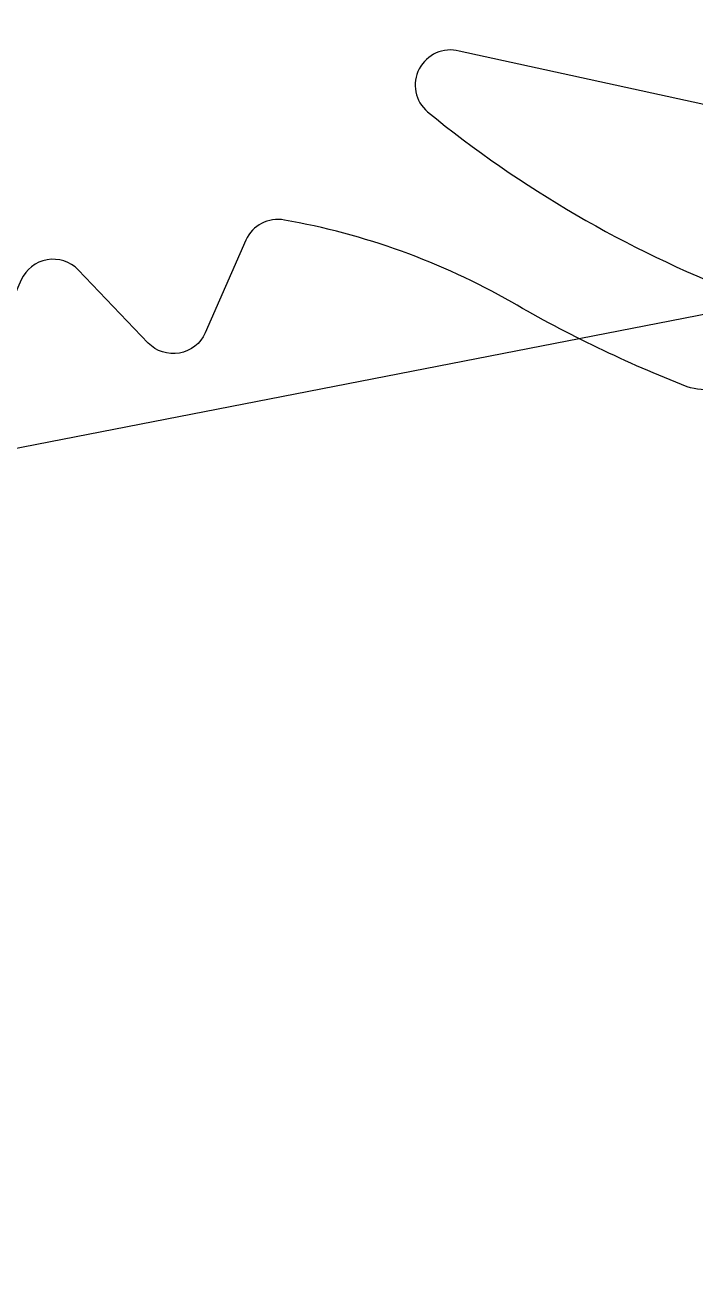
# Model space of a CAD drawing. Header units: millimetres. Extents: x -434100 to 9270898, y 0 to 249028.
# Drawn here: x 73336.77 to 73342.59, y 105957.91 to 105968.78 of the extents above; entities that cross this region are included whole.
import ezdxf
from ezdxf import colors
from ezdxf.entities.mleader import LeaderData, LeaderLine
from ezdxf.math import Vec2, Vec3

# ---------------------------------------------------------------- set-up
doc = ezdxf.new("R2010")
doc.units = ezdxf.units.MM
doc.header["$MEASUREMENT"] = 0
doc.layers.get('0').update_dxf_attribs({"color": 250, "lineweight": 9})
for name, color, linetype, lineweight in [('АР_Отметки', 250, 'Continuous', 15), ('АР_Размеры', 175, 'Continuous', 9), ('АР_Сущ Несущая стена', 216, 'Continuous', 30)]:
    doc.layers.add(name, color=color, linetype=linetype, lineweight=lineweight)
doc.styles.add('ISOCPEUR', font='isocpeur.TTF', dxfattribs={"width": 0.7})

# ---------------------------------------------------------------- blocks, each defined once
blk = doc.blocks.new('_DotSmall')
at = {"color": 0, "linetype": 'ByBlock', "const_width": 0.5}
blk.add_lwpolyline([(-0.0625, 0, 1), (0.0625, 0, 1)], format="xyb", close=True, dxfattribs=at)

msp = doc.modelspace()

# ---------------------------------------------------------------- linework, layer by layer
at = {"layer": 'АР_Размеры', "color": 5, "ltscale": 150}
msp.add_line((75392.319, 106365.962), (73331.122, 105964.013), dxfattribs=at)
msp.add_line((75392.319, 106365.962), (73331.122, 105964.013), dxfattribs=at)
msp.add_line((75392.319, 106365.962), (73331.122, 105964.013), dxfattribs=at)
msp.add_line((75392.319, 106365.962), (73331.122, 105964.013), dxfattribs=at)
msp.add_line((75392.319, 106365.962), (73331.122, 105964.013), dxfattribs=at)
msp.add_line((75392.319, 106365.962), (73331.122, 105964.013), dxfattribs=at)
msp.add_line((75392.319, 106365.962), (73331.122, 105964.013), dxfattribs=at)
msp.add_line((75392.319, 106365.962), (73331.122, 105964.013), dxfattribs=at)
msp.add_line((75392.319, 106365.962), (73331.122, 105964.013), dxfattribs=at)
msp.add_line((75392.319, 106365.962), (73331.122, 105964.013), dxfattribs=at)
msp.add_line((75392.319, 106365.962), (73331.122, 105964.013), dxfattribs=at)
msp.add_line((75392.319, 106365.962), (73331.122, 105964.013), dxfattribs=at)
msp.add_line((75392.319, 106365.962), (73331.122, 105964.013), dxfattribs=at)
msp.add_line((75392.319, 106365.962), (73331.122, 105964.013), dxfattribs=at)
msp.add_line((75392.319, 106365.962), (73331.122, 105964.013), dxfattribs=at)
msp.add_line((75392.319, 106365.962), (73331.122, 105964.013), dxfattribs=at)
msp.add_line((75392.319, 106365.962), (73331.122, 105964.013), dxfattribs=at)
msp.add_line((75392.319, 106365.962), (73331.122, 105964.013), dxfattribs=at)
msp.add_line((75392.319, 106365.962), (73331.122, 105964.013), dxfattribs=at)
msp.add_line((75392.319, 106365.962), (73331.122, 105964.013), dxfattribs=at)
msp.add_line((75392.319, 106365.962), (73331.122, 105964.013), dxfattribs=at)
msp.add_line((75392.319, 106365.962), (73331.122, 105964.013), dxfattribs=at)
msp.add_line((75392.319, 106365.962), (73331.122, 105964.013), dxfattribs=at)
msp.add_line((75392.319, 106365.962), (73331.122, 105964.013), dxfattribs=at)
msp.add_line((75392.319, 106365.962), (73331.122, 105964.013), dxfattribs=at)
msp.add_line((75392.319, 106365.962), (73331.122, 105964.013), dxfattribs=at)
msp.add_line((75392.319, 106365.962), (73331.122, 105964.013), dxfattribs=at)
msp.add_line((75392.319, 106365.962), (73331.122, 105964.013), dxfattribs=at)
msp.add_line((75392.319, 106365.962), (73331.122, 105964.013), dxfattribs=at)
msp.add_line((75392.319, 106365.962), (73331.122, 105964.013), dxfattribs=at)
msp.add_line((75392.319, 106365.962), (73331.122, 105964.013), dxfattribs=at)
msp.add_line((75392.319, 106365.962), (73331.122, 105964.013), dxfattribs=at)
msp.add_line((75392.319, 106365.962), (73331.122, 105964.013), dxfattribs=at)
msp.add_line((75392.319, 106365.962), (73331.122, 105964.013), dxfattribs=at)
msp.add_line((75392.319, 106365.962), (73331.122, 105964.013), dxfattribs=at)
msp.add_line((75392.319, 106365.962), (73331.122, 105964.013), dxfattribs=at)
msp.add_line((75392.319, 106365.962), (73331.122, 105964.013), dxfattribs=at)
msp.add_line((75392.319, 106365.962), (73331.122, 105964.013), dxfattribs=at)
msp.add_line((75392.319, 106365.962), (73331.122, 105964.013), dxfattribs=at)
msp.add_line((75392.319, 106365.962), (73331.122, 105964.013), dxfattribs=at)
msp.add_line((75392.319, 106365.962), (73331.122, 105964.013), dxfattribs=at)
msp.add_line((75392.319, 106365.962), (73331.122, 105964.013), dxfattribs=at)
msp.add_line((75392.319, 106365.962), (73331.122, 105964.013), dxfattribs=at)
msp.add_line((75392.319, 106365.962), (73331.122, 105964.013), dxfattribs=at)
msp.add_line((75392.319, 106365.962), (73331.122, 105964.013), dxfattribs=at)
msp.add_line((75392.319, 106365.962), (73331.122, 105964.013), dxfattribs=at)
msp.add_line((75392.319, 106365.962), (73331.122, 105964.013), dxfattribs=at)
msp.add_line((75392.319, 106365.962), (73331.122, 105964.013), dxfattribs=at)
msp.add_line((75392.319, 106365.962), (73331.122, 105964.013), dxfattribs=at)
msp.add_line((75392.319, 106365.962), (73331.122, 105964.013), dxfattribs=at)
msp.add_line((75392.319, 106365.962), (73331.122, 105964.013), dxfattribs=at)
msp.add_line((75392.319, 106365.962), (73331.122, 105964.013), dxfattribs=at)
msp.add_line((75392.319, 106365.962), (73331.122, 105964.013), dxfattribs=at)
msp.add_line((75392.319, 106365.962), (73331.122, 105964.013), dxfattribs=at)
msp.add_line((75392.319, 106365.962), (73331.122, 105964.013), dxfattribs=at)
msp.add_line((75392.319, 106365.962), (73331.122, 105964.013), dxfattribs=at)
msp.add_line((75392.319, 106365.962), (73331.122, 105964.013), dxfattribs=at)
msp.add_line((75392.319, 106365.962), (73331.122, 105964.013), dxfattribs=at)
msp.add_line((75392.319, 106365.962), (73331.122, 105964.013), dxfattribs=at)
msp.add_line((75392.319, 106365.962), (73331.122, 105964.013), dxfattribs=at)
msp.add_line((75392.319, 106365.962), (73331.122, 105964.013), dxfattribs=at)
msp.add_line((75392.319, 106365.962), (73331.122, 105964.013), dxfattribs=at)
msp.add_line((75392.319, 106365.962), (73331.122, 105964.013), dxfattribs=at)
msp.add_line((75392.319, 106365.962), (73331.122, 105964.013), dxfattribs=at)
msp.add_line((75392.319, 106365.962), (73331.122, 105964.013), dxfattribs=at)
msp.add_line((75392.319, 106365.962), (73331.122, 105964.013), dxfattribs=at)
msp.add_line((75392.319, 106365.962), (73331.122, 105964.013), dxfattribs=at)
msp.add_line((75392.319, 106365.962), (73331.122, 105964.013), dxfattribs=at)
msp.add_line((75392.319, 106365.962), (73331.122, 105964.013), dxfattribs=at)
msp.add_line((75392.319, 106365.962), (73331.122, 105964.013), dxfattribs=at)
msp.add_line((75392.319, 106365.962), (73331.122, 105964.013), dxfattribs=at)
msp.add_line((75392.319, 106365.962), (73331.122, 105964.013), dxfattribs=at)
msp.add_line((75392.319, 106365.962), (73331.122, 105964.013), dxfattribs=at)
msp.add_line((75392.319, 106365.962), (73331.122, 105964.013), dxfattribs=at)
msp.add_line((75392.319, 106365.962), (73331.122, 105964.013), dxfattribs=at)
msp.add_line((75392.319, 106365.962), (73331.122, 105964.013), dxfattribs=at)
at = {"layer": 'АР_Размеры', "color": 5, "lineweight": 0, "ltscale": 100, "transparency": 33554687}
for points in [[(73343.289, 105966.068, -0.436125), (73342.519, 105965.636, -0.038423), (73340.995, 105966.369, 0.086853), (73339.019, 105967.083, 0.346763), (73338.684, 105966.909), (73338.332, 105966.103, -0.527877), (73337.836, 105966.015), (73337.228, 105966.651, 0.527877), (73336.733, 105966.563), (73336.38, 105965.757, -0.527877), (73335.885, 105965.67), (73335.277, 105966.305, 0.469739), (73334.809, 105966.266), (73333.753, 105964.727, -0.667984), (73333.203, 105964.848), (73331.633, 105973.708, -0.414214)], [(73343.289, 105966.068, -0.436125), (73342.519, 105965.636, -0.038423), (73340.995, 105966.369, 0.086853), (73339.019, 105967.083, 0.346763), (73338.684, 105966.909), (73338.332, 105966.103, -0.527877), (73337.836, 105966.015), (73337.228, 105966.651, 0.527877), (73336.733, 105966.563), (73336.38, 105965.757, -0.527877), (73335.885, 105965.67), (73335.277, 105966.305, 0.469739), (73334.809, 105966.266), (73333.753, 105964.727, -0.667984), (73333.203, 105964.848), (73331.633, 105973.708, -0.414214)], [(73343.289, 105966.068, -0.436125), (73342.519, 105965.636, -0.038423), (73340.995, 105966.369, 0.086853), (73339.019, 105967.083, 0.346763), (73338.684, 105966.909), (73338.332, 105966.103, -0.527877), (73337.836, 105966.015), (73337.228, 105966.651, 0.527877), (73336.733, 105966.563), (73336.38, 105965.757, -0.527877), (73335.885, 105965.67), (73335.277, 105966.305, 0.469739), (73334.809, 105966.266), (73333.753, 105964.727, -0.667984), (73333.203, 105964.848), (73331.633, 105973.708, -0.414214)], [(73343.289, 105966.068, -0.436125), (73342.519, 105965.636, -0.038423), (73340.995, 105966.369, 0.086853), (73339.019, 105967.083, 0.346763), (73338.684, 105966.909), (73338.332, 105966.103, -0.527877), (73337.836, 105966.015), (73337.228, 105966.651, 0.527877), (73336.733, 105966.563), (73336.38, 105965.757, -0.527877), (73335.885, 105965.67), (73335.277, 105966.305, 0.469739), (73334.809, 105966.266), (73333.753, 105964.727, -0.667984), (73333.203, 105964.848), (73331.633, 105973.708, -0.414214)], [(73343.289, 105966.068, -0.436125), (73342.519, 105965.636, -0.038423), (73340.995, 105966.369, 0.086853), (73339.019, 105967.083, 0.346763), (73338.684, 105966.909), (73338.332, 105966.103, -0.527877), (73337.836, 105966.015), (73337.228, 105966.651, 0.527877), (73336.733, 105966.563), (73336.38, 105965.757, -0.527877), (73335.885, 105965.67), (73335.277, 105966.305, 0.469739), (73334.809, 105966.266), (73333.753, 105964.727, -0.667984), (73333.203, 105964.848), (73331.633, 105973.708, -0.414214)], [(73343.289, 105966.068, -0.436125), (73342.519, 105965.636, -0.038423), (73340.995, 105966.369, 0.086853), (73339.019, 105967.083, 0.346763), (73338.684, 105966.909), (73338.332, 105966.103, -0.527877), (73337.836, 105966.015), (73337.228, 105966.651, 0.527877), (73336.733, 105966.563), (73336.38, 105965.757, -0.527877), (73335.885, 105965.67), (73335.277, 105966.305, 0.469739), (73334.809, 105966.266), (73333.753, 105964.727, -0.667984), (73333.203, 105964.848), (73331.633, 105973.708, -0.414214)], [(73343.289, 105966.068, -0.436125), (73342.519, 105965.636, -0.038423), (73340.995, 105966.369, 0.086853), (73339.019, 105967.083, 0.346763), (73338.684, 105966.909), (73338.332, 105966.103, -0.527877), (73337.836, 105966.015), (73337.228, 105966.651, 0.527877), (73336.733, 105966.563), (73336.38, 105965.757, -0.527877), (73335.885, 105965.67), (73335.277, 105966.305, 0.469739), (73334.809, 105966.266), (73333.753, 105964.727, -0.667984), (73333.203, 105964.848), (73331.633, 105973.708, -0.414214)], [(73343.289, 105966.068, -0.436125), (73342.519, 105965.636, -0.038423), (73340.995, 105966.369, 0.086853), (73339.019, 105967.083, 0.346763), (73338.684, 105966.909), (73338.332, 105966.103, -0.527877), (73337.836, 105966.015), (73337.228, 105966.651, 0.527877), (73336.733, 105966.563), (73336.38, 105965.757, -0.527877), (73335.885, 105965.67), (73335.277, 105966.305, 0.469739), (73334.809, 105966.266), (73333.753, 105964.727, -0.667984), (73333.203, 105964.848), (73331.633, 105973.708, -0.414214)], [(73343.289, 105966.068, -0.436125), (73342.519, 105965.636, -0.038423), (73340.995, 105966.369, 0.086853), (73339.019, 105967.083, 0.346763), (73338.684, 105966.909), (73338.332, 105966.103, -0.527877), (73337.836, 105966.015), (73337.228, 105966.651, 0.527877), (73336.733, 105966.563), (73336.38, 105965.757, -0.527877), (73335.885, 105965.67), (73335.277, 105966.305, 0.469739), (73334.809, 105966.266), (73333.753, 105964.727, -0.667984), (73333.203, 105964.848), (73331.633, 105973.708, -0.414214)], [(73343.289, 105966.068, -0.436125), (73342.519, 105965.636, -0.038423), (73340.995, 105966.369, 0.086853), (73339.019, 105967.083, 0.346763), (73338.684, 105966.909), (73338.332, 105966.103, -0.527877), (73337.836, 105966.015), (73337.228, 105966.651, 0.527877), (73336.733, 105966.563), (73336.38, 105965.757, -0.527877), (73335.885, 105965.67), (73335.277, 105966.305, 0.469739), (73334.809, 105966.266), (73333.753, 105964.727, -0.667984), (73333.203, 105964.848), (73331.633, 105973.708, -0.414214)], [(73343.289, 105966.068, -0.436125), (73342.519, 105965.636, -0.038423), (73340.995, 105966.369, 0.086853), (73339.019, 105967.083, 0.346763), (73338.684, 105966.909), (73338.332, 105966.103, -0.527877), (73337.836, 105966.015), (73337.228, 105966.651, 0.527877), (73336.733, 105966.563), (73336.38, 105965.757, -0.527877), (73335.885, 105965.67), (73335.277, 105966.305, 0.469739), (73334.809, 105966.266), (73333.753, 105964.727, -0.667984), (73333.203, 105964.848), (73331.633, 105973.708, -0.414214)], [(73343.289, 105966.068, -0.436125), (73342.519, 105965.636, -0.038423), (73340.995, 105966.369, 0.086853), (73339.019, 105967.083, 0.346763), (73338.684, 105966.909), (73338.332, 105966.103, -0.527877), (73337.836, 105966.015), (73337.228, 105966.651, 0.527877), (73336.733, 105966.563), (73336.38, 105965.757, -0.527877), (73335.885, 105965.67), (73335.277, 105966.305, 0.469739), (73334.809, 105966.266), (73333.753, 105964.727, -0.667984), (73333.203, 105964.848), (73331.633, 105973.708, -0.414214)], [(73343.289, 105966.068, -0.436125), (73342.519, 105965.636, -0.038423), (73340.995, 105966.369, 0.086853), (73339.019, 105967.083, 0.346763), (73338.684, 105966.909), (73338.332, 105966.103, -0.527877), (73337.836, 105966.015), (73337.228, 105966.651, 0.527877), (73336.733, 105966.563), (73336.38, 105965.757, -0.527877), (73335.885, 105965.67), (73335.277, 105966.305, 0.469739), (73334.809, 105966.266), (73333.753, 105964.727, -0.667984), (73333.203, 105964.848), (73331.633, 105973.708, -0.414214)], [(73343.289, 105966.068, -0.436125), (73342.519, 105965.636, -0.038423), (73340.995, 105966.369, 0.086853), (73339.019, 105967.083, 0.346763), (73338.684, 105966.909), (73338.332, 105966.103, -0.527877), (73337.836, 105966.015), (73337.228, 105966.651, 0.527877), (73336.733, 105966.563), (73336.38, 105965.757, -0.527877), (73335.885, 105965.67), (73335.277, 105966.305, 0.469739), (73334.809, 105966.266), (73333.753, 105964.727, -0.667984), (73333.203, 105964.848), (73331.633, 105973.708, -0.414214)], [(73343.289, 105966.068, -0.436125), (73342.519, 105965.636, -0.038423), (73340.995, 105966.369, 0.086853), (73339.019, 105967.083, 0.346763), (73338.684, 105966.909), (73338.332, 105966.103, -0.527877), (73337.836, 105966.015), (73337.228, 105966.651, 0.527877), (73336.733, 105966.563), (73336.38, 105965.757, -0.527877), (73335.885, 105965.67), (73335.277, 105966.305, 0.469739), (73334.809, 105966.266), (73333.753, 105964.727, -0.667984), (73333.203, 105964.848), (73331.633, 105973.708, -0.414214)], [(73343.289, 105966.068, -0.436125), (73342.519, 105965.636, -0.038423), (73340.995, 105966.369, 0.086853), (73339.019, 105967.083, 0.346763), (73338.684, 105966.909), (73338.332, 105966.103, -0.527877), (73337.836, 105966.015), (73337.228, 105966.651, 0.527877), (73336.733, 105966.563), (73336.38, 105965.757, -0.527877), (73335.885, 105965.67), (73335.277, 105966.305, 0.469739), (73334.809, 105966.266), (73333.753, 105964.727, -0.667984), (73333.203, 105964.848), (73331.633, 105973.708, -0.414214)], [(73343.289, 105966.068, -0.436125), (73342.519, 105965.636, -0.038423), (73340.995, 105966.369, 0.086853), (73339.019, 105967.083, 0.346763), (73338.684, 105966.909), (73338.332, 105966.103, -0.527877), (73337.836, 105966.015), (73337.228, 105966.651, 0.527877), (73336.733, 105966.563), (73336.38, 105965.757, -0.527877), (73335.885, 105965.67), (73335.277, 105966.305, 0.469739), (73334.809, 105966.266), (73333.753, 105964.727, -0.667984), (73333.203, 105964.848), (73331.633, 105973.708, -0.414214)], [(73343.289, 105966.068, -0.436125), (73342.519, 105965.636, -0.038423), (73340.995, 105966.369, 0.086853), (73339.019, 105967.083, 0.346763), (73338.684, 105966.909), (73338.332, 105966.103, -0.527877), (73337.836, 105966.015), (73337.228, 105966.651, 0.527877), (73336.733, 105966.563), (73336.38, 105965.757, -0.527877), (73335.885, 105965.67), (73335.277, 105966.305, 0.469739), (73334.809, 105966.266), (73333.753, 105964.727, -0.667984), (73333.203, 105964.848), (73331.633, 105973.708, -0.414214)], [(73343.289, 105966.068, -0.436125), (73342.519, 105965.636, -0.038423), (73340.995, 105966.369, 0.086853), (73339.019, 105967.083, 0.346763), (73338.684, 105966.909), (73338.332, 105966.103, -0.527877), (73337.836, 105966.015), (73337.228, 105966.651, 0.527877), (73336.733, 105966.563), (73336.38, 105965.757, -0.527877), (73335.885, 105965.67), (73335.277, 105966.305, 0.469739), (73334.809, 105966.266), (73333.753, 105964.727, -0.667984), (73333.203, 105964.848), (73331.633, 105973.708, -0.414214)], [(73343.289, 105966.068, -0.436125), (73342.519, 105965.636, -0.038423), (73340.995, 105966.369, 0.086853), (73339.019, 105967.083, 0.346763), (73338.684, 105966.909), (73338.332, 105966.103, -0.527877), (73337.836, 105966.015), (73337.228, 105966.651, 0.527877), (73336.733, 105966.563), (73336.38, 105965.757, -0.527877), (73335.885, 105965.67), (73335.277, 105966.305, 0.469739), (73334.809, 105966.266), (73333.753, 105964.727, -0.667984), (73333.203, 105964.848), (73331.633, 105973.708, -0.414214)], [(73343.289, 105966.068, -0.436125), (73342.519, 105965.636, -0.038423), (73340.995, 105966.369, 0.086853), (73339.019, 105967.083, 0.346763), (73338.684, 105966.909), (73338.332, 105966.103, -0.527877), (73337.836, 105966.015), (73337.228, 105966.651, 0.527877), (73336.733, 105966.563), (73336.38, 105965.757, -0.527877), (73335.885, 105965.67), (73335.277, 105966.305, 0.469739), (73334.809, 105966.266), (73333.753, 105964.727, -0.667984), (73333.203, 105964.848), (73331.633, 105973.708, -0.414214)], [(73343.289, 105966.068, -0.436125), (73342.519, 105965.636, -0.038423), (73340.995, 105966.369, 0.086853), (73339.019, 105967.083, 0.346763), (73338.684, 105966.909), (73338.332, 105966.103, -0.527877), (73337.836, 105966.015), (73337.228, 105966.651, 0.527877), (73336.733, 105966.563), (73336.38, 105965.757, -0.527877), (73335.885, 105965.67), (73335.277, 105966.305, 0.469739), (73334.809, 105966.266), (73333.753, 105964.727, -0.667984), (73333.203, 105964.848), (73331.633, 105973.708, -0.414214)], [(73343.289, 105966.068, -0.436125), (73342.519, 105965.636, -0.038423), (73340.995, 105966.369, 0.086853), (73339.019, 105967.083, 0.346763), (73338.684, 105966.909), (73338.332, 105966.103, -0.527877), (73337.836, 105966.015), (73337.228, 105966.651, 0.527877), (73336.733, 105966.563), (73336.38, 105965.757, -0.527877), (73335.885, 105965.67), (73335.277, 105966.305, 0.469739), (73334.809, 105966.266), (73333.753, 105964.727, -0.667984), (73333.203, 105964.848), (73331.633, 105973.708, -0.414214)], [(73343.289, 105966.068, -0.436125), (73342.519, 105965.636, -0.038423), (73340.995, 105966.369, 0.086853), (73339.019, 105967.083, 0.346763), (73338.684, 105966.909), (73338.332, 105966.103, -0.527877), (73337.836, 105966.015), (73337.228, 105966.651, 0.527877), (73336.733, 105966.563), (73336.38, 105965.757, -0.527877), (73335.885, 105965.67), (73335.277, 105966.305, 0.469739), (73334.809, 105966.266), (73333.753, 105964.727, -0.667984), (73333.203, 105964.848), (73331.633, 105973.708, -0.414214)], [(73343.289, 105966.068, -0.436125), (73342.519, 105965.636, -0.038423), (73340.995, 105966.369, 0.086853), (73339.019, 105967.083, 0.346763), (73338.684, 105966.909), (73338.332, 105966.103, -0.527877), (73337.836, 105966.015), (73337.228, 105966.651, 0.527877), (73336.733, 105966.563), (73336.38, 105965.757, -0.527877), (73335.885, 105965.67), (73335.277, 105966.305, 0.469739), (73334.809, 105966.266), (73333.753, 105964.727, -0.667984), (73333.203, 105964.848), (73331.633, 105973.708, -0.414214)], [(73343.289, 105966.068, -0.436125), (73342.519, 105965.636, -0.038423), (73340.995, 105966.369, 0.086853), (73339.019, 105967.083, 0.346763), (73338.684, 105966.909), (73338.332, 105966.103, -0.527877), (73337.836, 105966.015), (73337.228, 105966.651, 0.527877), (73336.733, 105966.563), (73336.38, 105965.757, -0.527877), (73335.885, 105965.67), (73335.277, 105966.305, 0.469739), (73334.809, 105966.266), (73333.753, 105964.727, -0.667984), (73333.203, 105964.848), (73331.633, 105973.708, -0.414214)], [(73343.289, 105966.068, -0.436125), (73342.519, 105965.636, -0.038423), (73340.995, 105966.369, 0.086853), (73339.019, 105967.083, 0.346763), (73338.684, 105966.909), (73338.332, 105966.103, -0.527877), (73337.836, 105966.015), (73337.228, 105966.651, 0.527877), (73336.733, 105966.563), (73336.38, 105965.757, -0.527877), (73335.885, 105965.67), (73335.277, 105966.305, 0.469739), (73334.809, 105966.266), (73333.753, 105964.727, -0.667984), (73333.203, 105964.848), (73331.633, 105973.708, -0.414214)], [(73343.289, 105966.068, -0.436125), (73342.519, 105965.636, -0.038423), (73340.995, 105966.369, 0.086853), (73339.019, 105967.083, 0.346763), (73338.684, 105966.909), (73338.332, 105966.103, -0.527877), (73337.836, 105966.015), (73337.228, 105966.651, 0.527877), (73336.733, 105966.563), (73336.38, 105965.757, -0.527877), (73335.885, 105965.67), (73335.277, 105966.305, 0.469739), (73334.809, 105966.266), (73333.753, 105964.727, -0.667984), (73333.203, 105964.848), (73331.633, 105973.708, -0.414214)], [(73343.289, 105966.068, -0.436125), (73342.519, 105965.636, -0.038423), (73340.995, 105966.369, 0.086853), (73339.019, 105967.083, 0.346763), (73338.684, 105966.909), (73338.332, 105966.103, -0.527877), (73337.836, 105966.015), (73337.228, 105966.651, 0.527877), (73336.733, 105966.563), (73336.38, 105965.757, -0.527877), (73335.885, 105965.67), (73335.277, 105966.305, 0.469739), (73334.809, 105966.266), (73333.753, 105964.727, -0.667984), (73333.203, 105964.848), (73331.633, 105973.708, -0.414214)], [(73343.289, 105966.068, -0.436125), (73342.519, 105965.636, -0.038423), (73340.995, 105966.369, 0.086853), (73339.019, 105967.083, 0.346763), (73338.684, 105966.909), (73338.332, 105966.103, -0.527877), (73337.836, 105966.015), (73337.228, 105966.651, 0.527877), (73336.733, 105966.563), (73336.38, 105965.757, -0.527877), (73335.885, 105965.67), (73335.277, 105966.305, 0.469739), (73334.809, 105966.266), (73333.753, 105964.727, -0.667984), (73333.203, 105964.848), (73331.633, 105973.708, -0.414214)], [(73343.289, 105966.068, -0.436125), (73342.519, 105965.636, -0.038423), (73340.995, 105966.369, 0.086853), (73339.019, 105967.083, 0.346763), (73338.684, 105966.909), (73338.332, 105966.103, -0.527877), (73337.836, 105966.015), (73337.228, 105966.651, 0.527877), (73336.733, 105966.563), (73336.38, 105965.757, -0.527877), (73335.885, 105965.67), (73335.277, 105966.305, 0.469739), (73334.809, 105966.266), (73333.753, 105964.727, -0.667984), (73333.203, 105964.848), (73331.633, 105973.708, -0.414214)], [(73343.289, 105966.068, -0.436125), (73342.519, 105965.636, -0.038423), (73340.995, 105966.369, 0.086853), (73339.019, 105967.083, 0.346763), (73338.684, 105966.909), (73338.332, 105966.103, -0.527877), (73337.836, 105966.015), (73337.228, 105966.651, 0.527877), (73336.733, 105966.563), (73336.38, 105965.757, -0.527877), (73335.885, 105965.67), (73335.277, 105966.305, 0.469739), (73334.809, 105966.266), (73333.753, 105964.727, -0.667984), (73333.203, 105964.848), (73331.633, 105973.708, -0.414214)], [(73343.289, 105966.068, -0.436125), (73342.519, 105965.636, -0.038423), (73340.995, 105966.369, 0.086853), (73339.019, 105967.083, 0.346763), (73338.684, 105966.909), (73338.332, 105966.103, -0.527877), (73337.836, 105966.015), (73337.228, 105966.651, 0.527877), (73336.733, 105966.563), (73336.38, 105965.757, -0.527877), (73335.885, 105965.67), (73335.277, 105966.305, 0.469739), (73334.809, 105966.266), (73333.753, 105964.727, -0.667984), (73333.203, 105964.848), (73331.633, 105973.708, -0.414214)], [(73343.289, 105966.068, -0.436125), (73342.519, 105965.636, -0.038423), (73340.995, 105966.369, 0.086853), (73339.019, 105967.083, 0.346763), (73338.684, 105966.909), (73338.332, 105966.103, -0.527877), (73337.836, 105966.015), (73337.228, 105966.651, 0.527877), (73336.733, 105966.563), (73336.38, 105965.757, -0.527877), (73335.885, 105965.67), (73335.277, 105966.305, 0.469739), (73334.809, 105966.266), (73333.753, 105964.727, -0.667984), (73333.203, 105964.848), (73331.633, 105973.708, -0.414214)], [(73343.289, 105966.068, -0.436125), (73342.519, 105965.636, -0.038423), (73340.995, 105966.369, 0.086853), (73339.019, 105967.083, 0.346763), (73338.684, 105966.909), (73338.332, 105966.103, -0.527877), (73337.836, 105966.015), (73337.228, 105966.651, 0.527877), (73336.733, 105966.563), (73336.38, 105965.757, -0.527877), (73335.885, 105965.67), (73335.277, 105966.305, 0.469739), (73334.809, 105966.266), (73333.753, 105964.727, -0.667984), (73333.203, 105964.848), (73331.633, 105973.708, -0.414214)], [(73343.289, 105966.068, -0.436125), (73342.519, 105965.636, -0.038423), (73340.995, 105966.369, 0.086853), (73339.019, 105967.083, 0.346763), (73338.684, 105966.909), (73338.332, 105966.103, -0.527877), (73337.836, 105966.015), (73337.228, 105966.651, 0.527877), (73336.733, 105966.563), (73336.38, 105965.757, -0.527877), (73335.885, 105965.67), (73335.277, 105966.305, 0.469739), (73334.809, 105966.266), (73333.753, 105964.727, -0.667984), (73333.203, 105964.848), (73331.633, 105973.708, -0.414214)], [(73343.289, 105966.068, -0.436125), (73342.519, 105965.636, -0.038423), (73340.995, 105966.369, 0.086853), (73339.019, 105967.083, 0.346763), (73338.684, 105966.909), (73338.332, 105966.103, -0.527877), (73337.836, 105966.015), (73337.228, 105966.651, 0.527877), (73336.733, 105966.563), (73336.38, 105965.757, -0.527877), (73335.885, 105965.67), (73335.277, 105966.305, 0.469739), (73334.809, 105966.266), (73333.753, 105964.727, -0.667984), (73333.203, 105964.848), (73331.633, 105973.708, -0.414214)], [(73343.289, 105966.068, -0.436125), (73342.519, 105965.636, -0.038423), (73340.995, 105966.369, 0.086853), (73339.019, 105967.083, 0.346763), (73338.684, 105966.909), (73338.332, 105966.103, -0.527877), (73337.836, 105966.015), (73337.228, 105966.651, 0.527877), (73336.733, 105966.563), (73336.38, 105965.757, -0.527877), (73335.885, 105965.67), (73335.277, 105966.305, 0.469739), (73334.809, 105966.266), (73333.753, 105964.727, -0.667984), (73333.203, 105964.848), (73331.633, 105973.708, -0.414214)], [(73343.289, 105966.068, -0.436125), (73342.519, 105965.636, -0.038423), (73340.995, 105966.369, 0.086853), (73339.019, 105967.083, 0.346763), (73338.684, 105966.909), (73338.332, 105966.103, -0.527877), (73337.836, 105966.015), (73337.228, 105966.651, 0.527877), (73336.733, 105966.563), (73336.38, 105965.757, -0.527877), (73335.885, 105965.67), (73335.277, 105966.305, 0.469739), (73334.809, 105966.266), (73333.753, 105964.727, -0.667984), (73333.203, 105964.848), (73331.633, 105973.708, -0.414214)], [(73343.289, 105966.068, -0.436125), (73342.519, 105965.636, -0.038423), (73340.995, 105966.369, 0.086853), (73339.019, 105967.083, 0.346763), (73338.684, 105966.909), (73338.332, 105966.103, -0.527877), (73337.836, 105966.015), (73337.228, 105966.651, 0.527877), (73336.733, 105966.563), (73336.38, 105965.757, -0.527877), (73335.885, 105965.67), (73335.277, 105966.305, 0.469739), (73334.809, 105966.266), (73333.753, 105964.727, -0.667984), (73333.203, 105964.848), (73331.633, 105973.708, -0.414214)], [(73343.289, 105966.068, -0.436125), (73342.519, 105965.636, -0.038423), (73340.995, 105966.369, 0.086853), (73339.019, 105967.083, 0.346763), (73338.684, 105966.909), (73338.332, 105966.103, -0.527877), (73337.836, 105966.015), (73337.228, 105966.651, 0.527877), (73336.733, 105966.563), (73336.38, 105965.757, -0.527877), (73335.885, 105965.67), (73335.277, 105966.305, 0.469739), (73334.809, 105966.266), (73333.753, 105964.727, -0.667984), (73333.203, 105964.848), (73331.633, 105973.708, -0.414214)], [(73343.289, 105966.068, -0.436125), (73342.519, 105965.636, -0.038423), (73340.995, 105966.369, 0.086853), (73339.019, 105967.083, 0.346763), (73338.684, 105966.909), (73338.332, 105966.103, -0.527877), (73337.836, 105966.015), (73337.228, 105966.651, 0.527877), (73336.733, 105966.563), (73336.38, 105965.757, -0.527877), (73335.885, 105965.67), (73335.277, 105966.305, 0.469739), (73334.809, 105966.266), (73333.753, 105964.727, -0.667984), (73333.203, 105964.848), (73331.633, 105973.708, -0.414214)], [(73343.289, 105966.068, -0.436125), (73342.519, 105965.636, -0.038423), (73340.995, 105966.369, 0.086853), (73339.019, 105967.083, 0.346763), (73338.684, 105966.909), (73338.332, 105966.103, -0.527877), (73337.836, 105966.015), (73337.228, 105966.651, 0.527877), (73336.733, 105966.563), (73336.38, 105965.757, -0.527877), (73335.885, 105965.67), (73335.277, 105966.305, 0.469739), (73334.809, 105966.266), (73333.753, 105964.727, -0.667984), (73333.203, 105964.848), (73331.633, 105973.708, -0.414214)], [(73343.289, 105966.068, -0.436125), (73342.519, 105965.636, -0.038423), (73340.995, 105966.369, 0.086853), (73339.019, 105967.083, 0.346763), (73338.684, 105966.909), (73338.332, 105966.103, -0.527877), (73337.836, 105966.015), (73337.228, 105966.651, 0.527877), (73336.733, 105966.563), (73336.38, 105965.757, -0.527877), (73335.885, 105965.67), (73335.277, 105966.305, 0.469739), (73334.809, 105966.266), (73333.753, 105964.727, -0.667984), (73333.203, 105964.848), (73331.633, 105973.708, -0.414214)], [(73343.289, 105966.068, -0.436125), (73342.519, 105965.636, -0.038423), (73340.995, 105966.369, 0.086853), (73339.019, 105967.083, 0.346763), (73338.684, 105966.909), (73338.332, 105966.103, -0.527877), (73337.836, 105966.015), (73337.228, 105966.651, 0.527877), (73336.733, 105966.563), (73336.38, 105965.757, -0.527877), (73335.885, 105965.67), (73335.277, 105966.305, 0.469739), (73334.809, 105966.266), (73333.753, 105964.727, -0.667984), (73333.203, 105964.848), (73331.633, 105973.708, -0.414214)], [(73343.289, 105966.068, -0.436125), (73342.519, 105965.636, -0.038423), (73340.995, 105966.369, 0.086853), (73339.019, 105967.083, 0.346763), (73338.684, 105966.909), (73338.332, 105966.103, -0.527877), (73337.836, 105966.015), (73337.228, 105966.651, 0.527877), (73336.733, 105966.563), (73336.38, 105965.757, -0.527877), (73335.885, 105965.67), (73335.277, 105966.305, 0.469739), (73334.809, 105966.266), (73333.753, 105964.727, -0.667984), (73333.203, 105964.848), (73331.633, 105973.708, -0.414214)], [(73343.289, 105966.068, -0.436125), (73342.519, 105965.636, -0.038423), (73340.995, 105966.369, 0.086853), (73339.019, 105967.083, 0.346763), (73338.684, 105966.909), (73338.332, 105966.103, -0.527877), (73337.836, 105966.015), (73337.228, 105966.651, 0.527877), (73336.733, 105966.563), (73336.38, 105965.757, -0.527877), (73335.885, 105965.67), (73335.277, 105966.305, 0.469739), (73334.809, 105966.266), (73333.753, 105964.727, -0.667984), (73333.203, 105964.848), (73331.633, 105973.708, -0.414214)], [(73343.289, 105966.068, -0.436125), (73342.519, 105965.636, -0.038423), (73340.995, 105966.369, 0.086853), (73339.019, 105967.083, 0.346763), (73338.684, 105966.909), (73338.332, 105966.103, -0.527877), (73337.836, 105966.015), (73337.228, 105966.651, 0.527877), (73336.733, 105966.563), (73336.38, 105965.757, -0.527877), (73335.885, 105965.67), (73335.277, 105966.305, 0.469739), (73334.809, 105966.266), (73333.753, 105964.727, -0.667984), (73333.203, 105964.848), (73331.633, 105973.708, -0.414214)], [(73343.289, 105966.068, -0.436125), (73342.519, 105965.636, -0.038423), (73340.995, 105966.369, 0.086853), (73339.019, 105967.083, 0.346763), (73338.684, 105966.909), (73338.332, 105966.103, -0.527877), (73337.836, 105966.015), (73337.228, 105966.651, 0.527877), (73336.733, 105966.563), (73336.38, 105965.757, -0.527877), (73335.885, 105965.67), (73335.277, 105966.305, 0.469739), (73334.809, 105966.266), (73333.753, 105964.727, -0.667984), (73333.203, 105964.848), (73331.633, 105973.708, -0.414214)], [(73343.289, 105966.068, -0.436125), (73342.519, 105965.636, -0.038423), (73340.995, 105966.369, 0.086853), (73339.019, 105967.083, 0.346763), (73338.684, 105966.909), (73338.332, 105966.103, -0.527877), (73337.836, 105966.015), (73337.228, 105966.651, 0.527877), (73336.733, 105966.563), (73336.38, 105965.757, -0.527877), (73335.885, 105965.67), (73335.277, 105966.305, 0.469739), (73334.809, 105966.266), (73333.753, 105964.727, -0.667984), (73333.203, 105964.848), (73331.633, 105973.708, -0.414214)], [(73343.289, 105966.068, -0.436125), (73342.519, 105965.636, -0.038423), (73340.995, 105966.369, 0.086853), (73339.019, 105967.083, 0.346763), (73338.684, 105966.909), (73338.332, 105966.103, -0.527877), (73337.836, 105966.015), (73337.228, 105966.651, 0.527877), (73336.733, 105966.563), (73336.38, 105965.757, -0.527877), (73335.885, 105965.67), (73335.277, 105966.305, 0.469739), (73334.809, 105966.266), (73333.753, 105964.727, -0.667984), (73333.203, 105964.848), (73331.633, 105973.708, -0.414214)], [(73343.289, 105966.068, -0.436125), (73342.519, 105965.636, -0.038423), (73340.995, 105966.369, 0.086853), (73339.019, 105967.083, 0.346763), (73338.684, 105966.909), (73338.332, 105966.103, -0.527877), (73337.836, 105966.015), (73337.228, 105966.651, 0.527877), (73336.733, 105966.563), (73336.38, 105965.757, -0.527877), (73335.885, 105965.67), (73335.277, 105966.305, 0.469739), (73334.809, 105966.266), (73333.753, 105964.727, -0.667984), (73333.203, 105964.848), (73331.633, 105973.708, -0.414214)], [(73343.289, 105966.068, -0.436125), (73342.519, 105965.636, -0.038423), (73340.995, 105966.369, 0.086853), (73339.019, 105967.083, 0.346763), (73338.684, 105966.909), (73338.332, 105966.103, -0.527877), (73337.836, 105966.015), (73337.228, 105966.651, 0.527877), (73336.733, 105966.563), (73336.38, 105965.757, -0.527877), (73335.885, 105965.67), (73335.277, 105966.305, 0.469739), (73334.809, 105966.266), (73333.753, 105964.727, -0.667984), (73333.203, 105964.848), (73331.633, 105973.708, -0.414214)], [(73343.289, 105966.068, -0.436125), (73342.519, 105965.636, -0.038423), (73340.995, 105966.369, 0.086853), (73339.019, 105967.083, 0.346763), (73338.684, 105966.909), (73338.332, 105966.103, -0.527877), (73337.836, 105966.015), (73337.228, 105966.651, 0.527877), (73336.733, 105966.563), (73336.38, 105965.757, -0.527877), (73335.885, 105965.67), (73335.277, 105966.305, 0.469739), (73334.809, 105966.266), (73333.753, 105964.727, -0.667984), (73333.203, 105964.848), (73331.633, 105973.708, -0.414214)], [(73343.289, 105966.068, -0.436125), (73342.519, 105965.636, -0.038423), (73340.995, 105966.369, 0.086853), (73339.019, 105967.083, 0.346763), (73338.684, 105966.909), (73338.332, 105966.103, -0.527877), (73337.836, 105966.015), (73337.228, 105966.651, 0.527877), (73336.733, 105966.563), (73336.38, 105965.757, -0.527877), (73335.885, 105965.67), (73335.277, 105966.305, 0.469739), (73334.809, 105966.266), (73333.753, 105964.727, -0.667984), (73333.203, 105964.848), (73331.633, 105973.708, -0.414214)], [(73343.289, 105966.068, -0.436125), (73342.519, 105965.636, -0.038423), (73340.995, 105966.369, 0.086853), (73339.019, 105967.083, 0.346763), (73338.684, 105966.909), (73338.332, 105966.103, -0.527877), (73337.836, 105966.015), (73337.228, 105966.651, 0.527877), (73336.733, 105966.563), (73336.38, 105965.757, -0.527877), (73335.885, 105965.67), (73335.277, 105966.305, 0.469739), (73334.809, 105966.266), (73333.753, 105964.727, -0.667984), (73333.203, 105964.848), (73331.633, 105973.708, -0.414214)], [(73343.289, 105966.068, -0.436125), (73342.519, 105965.636, -0.038423), (73340.995, 105966.369, 0.086853), (73339.019, 105967.083, 0.346763), (73338.684, 105966.909), (73338.332, 105966.103, -0.527877), (73337.836, 105966.015), (73337.228, 105966.651, 0.527877), (73336.733, 105966.563), (73336.38, 105965.757, -0.527877), (73335.885, 105965.67), (73335.277, 105966.305, 0.469739), (73334.809, 105966.266), (73333.753, 105964.727, -0.667984), (73333.203, 105964.848), (73331.633, 105973.708, -0.414214)], [(73343.289, 105966.068, -0.436125), (73342.519, 105965.636, -0.038423), (73340.995, 105966.369, 0.086853), (73339.019, 105967.083, 0.346763), (73338.684, 105966.909), (73338.332, 105966.103, -0.527877), (73337.836, 105966.015), (73337.228, 105966.651, 0.527877), (73336.733, 105966.563), (73336.38, 105965.757, -0.527877), (73335.885, 105965.67), (73335.277, 105966.305, 0.469739), (73334.809, 105966.266), (73333.753, 105964.727, -0.667984), (73333.203, 105964.848), (73331.633, 105973.708, -0.414214)], [(73343.289, 105966.068, -0.436125), (73342.519, 105965.636, -0.038423), (73340.995, 105966.369, 0.086853), (73339.019, 105967.083, 0.346763), (73338.684, 105966.909), (73338.332, 105966.103, -0.527877), (73337.836, 105966.015), (73337.228, 105966.651, 0.527877), (73336.733, 105966.563), (73336.38, 105965.757, -0.527877), (73335.885, 105965.67), (73335.277, 105966.305, 0.469739), (73334.809, 105966.266), (73333.753, 105964.727, -0.667984), (73333.203, 105964.848), (73331.633, 105973.708, -0.414214)], [(73343.289, 105966.068, -0.436125), (73342.519, 105965.636, -0.038423), (73340.995, 105966.369, 0.086853), (73339.019, 105967.083, 0.346763), (73338.684, 105966.909), (73338.332, 105966.103, -0.527877), (73337.836, 105966.015), (73337.228, 105966.651, 0.527877), (73336.733, 105966.563), (73336.38, 105965.757, -0.527877), (73335.885, 105965.67), (73335.277, 105966.305, 0.469739), (73334.809, 105966.266), (73333.753, 105964.727, -0.667984), (73333.203, 105964.848), (73331.633, 105973.708, -0.414214)], [(73343.289, 105966.068, -0.436125), (73342.519, 105965.636, -0.038423), (73340.995, 105966.369, 0.086853), (73339.019, 105967.083, 0.346763), (73338.684, 105966.909), (73338.332, 105966.103, -0.527877), (73337.836, 105966.015), (73337.228, 105966.651, 0.527877), (73336.733, 105966.563), (73336.38, 105965.757, -0.527877), (73335.885, 105965.67), (73335.277, 105966.305, 0.469739), (73334.809, 105966.266), (73333.753, 105964.727, -0.667984), (73333.203, 105964.848), (73331.633, 105973.708, -0.414214)], [(73343.289, 105966.068, -0.436125), (73342.519, 105965.636, -0.038423), (73340.995, 105966.369, 0.086853), (73339.019, 105967.083, 0.346763), (73338.684, 105966.909), (73338.332, 105966.103, -0.527877), (73337.836, 105966.015), (73337.228, 105966.651, 0.527877), (73336.733, 105966.563), (73336.38, 105965.757, -0.527877), (73335.885, 105965.67), (73335.277, 105966.305, 0.469739), (73334.809, 105966.266), (73333.753, 105964.727, -0.667984), (73333.203, 105964.848), (73331.633, 105973.708, -0.414214)], [(73343.289, 105966.068, -0.436125), (73342.519, 105965.636, -0.038423), (73340.995, 105966.369, 0.086853), (73339.019, 105967.083, 0.346763), (73338.684, 105966.909), (73338.332, 105966.103, -0.527877), (73337.836, 105966.015), (73337.228, 105966.651, 0.527877), (73336.733, 105966.563), (73336.38, 105965.757, -0.527877), (73335.885, 105965.67), (73335.277, 105966.305, 0.469739), (73334.809, 105966.266), (73333.753, 105964.727, -0.667984), (73333.203, 105964.848), (73331.633, 105973.708, -0.414214)], [(73343.289, 105966.068, -0.436125), (73342.519, 105965.636, -0.038423), (73340.995, 105966.369, 0.086853), (73339.019, 105967.083, 0.346763), (73338.684, 105966.909), (73338.332, 105966.103, -0.527877), (73337.836, 105966.015), (73337.228, 105966.651, 0.527877), (73336.733, 105966.563), (73336.38, 105965.757, -0.527877), (73335.885, 105965.67), (73335.277, 105966.305, 0.469739), (73334.809, 105966.266), (73333.753, 105964.727, -0.667984), (73333.203, 105964.848), (73331.633, 105973.708, -0.414214)], [(73343.289, 105966.068, -0.436125), (73342.519, 105965.636, -0.038423), (73340.995, 105966.369, 0.086853), (73339.019, 105967.083, 0.346763), (73338.684, 105966.909), (73338.332, 105966.103, -0.527877), (73337.836, 105966.015), (73337.228, 105966.651, 0.527877), (73336.733, 105966.563), (73336.38, 105965.757, -0.527877), (73335.885, 105965.67), (73335.277, 105966.305, 0.469739), (73334.809, 105966.266), (73333.753, 105964.727, -0.667984), (73333.203, 105964.848), (73331.633, 105973.708, -0.414214)], [(73343.289, 105966.068, -0.436125), (73342.519, 105965.636, -0.038423), (73340.995, 105966.369, 0.086853), (73339.019, 105967.083, 0.346763), (73338.684, 105966.909), (73338.332, 105966.103, -0.527877), (73337.836, 105966.015), (73337.228, 105966.651, 0.527877), (73336.733, 105966.563), (73336.38, 105965.757, -0.527877), (73335.885, 105965.67), (73335.277, 105966.305, 0.469739), (73334.809, 105966.266), (73333.753, 105964.727, -0.667984), (73333.203, 105964.848), (73331.633, 105973.708, -0.414214)], [(73343.289, 105966.068, -0.436125), (73342.519, 105965.636, -0.038423), (73340.995, 105966.369, 0.086853), (73339.019, 105967.083, 0.346763), (73338.684, 105966.909), (73338.332, 105966.103, -0.527877), (73337.836, 105966.015), (73337.228, 105966.651, 0.527877), (73336.733, 105966.563), (73336.38, 105965.757, -0.527877), (73335.885, 105965.67), (73335.277, 105966.305, 0.469739), (73334.809, 105966.266), (73333.753, 105964.727, -0.667984), (73333.203, 105964.848), (73331.633, 105973.708, -0.414214)], [(73343.289, 105966.068, -0.436125), (73342.519, 105965.636, -0.038423), (73340.995, 105966.369, 0.086853), (73339.019, 105967.083, 0.346763), (73338.684, 105966.909), (73338.332, 105966.103, -0.527877), (73337.836, 105966.015), (73337.228, 105966.651, 0.527877), (73336.733, 105966.563), (73336.38, 105965.757, -0.527877), (73335.885, 105965.67), (73335.277, 105966.305, 0.469739), (73334.809, 105966.266), (73333.753, 105964.727, -0.667984), (73333.203, 105964.848), (73331.633, 105973.708, -0.414214)], [(73343.289, 105966.068, -0.436125), (73342.519, 105965.636, -0.038423), (73340.995, 105966.369, 0.086853), (73339.019, 105967.083, 0.346763), (73338.684, 105966.909), (73338.332, 105966.103, -0.527877), (73337.836, 105966.015), (73337.228, 105966.651, 0.527877), (73336.733, 105966.563), (73336.38, 105965.757, -0.527877), (73335.885, 105965.67), (73335.277, 105966.305, 0.469739), (73334.809, 105966.266), (73333.753, 105964.727, -0.667984), (73333.203, 105964.848), (73331.633, 105973.708, -0.414214)], [(73343.289, 105966.068, -0.436125), (73342.519, 105965.636, -0.038423), (73340.995, 105966.369, 0.086853), (73339.019, 105967.083, 0.346763), (73338.684, 105966.909), (73338.332, 105966.103, -0.527877), (73337.836, 105966.015), (73337.228, 105966.651, 0.527877), (73336.733, 105966.563), (73336.38, 105965.757, -0.527877), (73335.885, 105965.67), (73335.277, 105966.305, 0.469739), (73334.809, 105966.266), (73333.753, 105964.727, -0.667984), (73333.203, 105964.848), (73331.633, 105973.708, -0.414214)], [(73343.289, 105966.068, -0.436125), (73342.519, 105965.636, -0.038423), (73340.995, 105966.369, 0.086853), (73339.019, 105967.083, 0.346763), (73338.684, 105966.909), (73338.332, 105966.103, -0.527877), (73337.836, 105966.015), (73337.228, 105966.651, 0.527877), (73336.733, 105966.563), (73336.38, 105965.757, -0.527877), (73335.885, 105965.67), (73335.277, 105966.305, 0.469739), (73334.809, 105966.266), (73333.753, 105964.727, -0.667984), (73333.203, 105964.848), (73331.633, 105973.708, -0.414214)], [(73343.289, 105966.068, -0.436125), (73342.519, 105965.636, -0.038423), (73340.995, 105966.369, 0.086853), (73339.019, 105967.083, 0.346763), (73338.684, 105966.909), (73338.332, 105966.103, -0.527877), (73337.836, 105966.015), (73337.228, 105966.651, 0.527877), (73336.733, 105966.563), (73336.38, 105965.757, -0.527877), (73335.885, 105965.67), (73335.277, 105966.305, 0.469739), (73334.809, 105966.266), (73333.753, 105964.727, -0.667984), (73333.203, 105964.848), (73331.633, 105973.708, -0.414214)], [(73343.289, 105966.068, -0.436125), (73342.519, 105965.636, -0.038423), (73340.995, 105966.369, 0.086853), (73339.019, 105967.083, 0.346763), (73338.684, 105966.909), (73338.332, 105966.103, -0.527877), (73337.836, 105966.015), (73337.228, 105966.651, 0.527877), (73336.733, 105966.563), (73336.38, 105965.757, -0.527877), (73335.885, 105965.67), (73335.277, 105966.305, 0.469739), (73334.809, 105966.266), (73333.753, 105964.727, -0.667984), (73333.203, 105964.848), (73331.633, 105973.708, -0.414214)], [(73343.289, 105966.068, -0.436125), (73342.519, 105965.636, -0.038423), (73340.995, 105966.369, 0.086853), (73339.019, 105967.083, 0.346763), (73338.684, 105966.909), (73338.332, 105966.103, -0.527877), (73337.836, 105966.015), (73337.228, 105966.651, 0.527877), (73336.733, 105966.563), (73336.38, 105965.757, -0.527877), (73335.885, 105965.67), (73335.277, 105966.305, 0.469739), (73334.809, 105966.266), (73333.753, 105964.727, -0.667984), (73333.203, 105964.848), (73331.633, 105973.708, -0.414214)], [(73343.289, 105966.068, -0.436125), (73342.519, 105965.636, -0.038423), (73340.995, 105966.369, 0.086853), (73339.019, 105967.083, 0.346763), (73338.684, 105966.909), (73338.332, 105966.103, -0.527877), (73337.836, 105966.015), (73337.228, 105966.651, 0.527877), (73336.733, 105966.563), (73336.38, 105965.757, -0.527877), (73335.885, 105965.67), (73335.277, 105966.305, 0.469739), (73334.809, 105966.266), (73333.753, 105964.727, -0.667984), (73333.203, 105964.848), (73331.633, 105973.708, -0.414214)], [(73342.729, 105968.071), (73340.539, 105968.549, 0.800036), (73340.264, 105968.022, 0.079083), (73342.968, 105966.449, -0.348803)], [(73342.729, 105968.071), (73340.539, 105968.549, 0.800036), (73340.264, 105968.022, 0.079083), (73342.968, 105966.449, -0.348803)], [(73342.729, 105968.071), (73340.539, 105968.549, 0.800036), (73340.264, 105968.022, 0.079083), (73342.968, 105966.449, -0.348803)], [(73342.729, 105968.071), (73340.539, 105968.549, 0.800036), (73340.264, 105968.022, 0.079083), (73342.968, 105966.449, -0.348803)], [(73342.729, 105968.071), (73340.539, 105968.549, 0.800036), (73340.264, 105968.022, 0.079083), (73342.968, 105966.449, -0.348803)], [(73342.729, 105968.071), (73340.539, 105968.549, 0.800036), (73340.264, 105968.022, 0.079083), (73342.968, 105966.449, -0.348803)], [(73342.729, 105968.071), (73340.539, 105968.549, 0.800036), (73340.264, 105968.022, 0.079083), (73342.968, 105966.449, -0.348803)], [(73342.729, 105968.071), (73340.539, 105968.549, 0.800036), (73340.264, 105968.022, 0.079083), (73342.968, 105966.449, -0.348803)], [(73342.729, 105968.071), (73340.539, 105968.549, 0.800036), (73340.264, 105968.022, 0.079083), (73342.968, 105966.449, -0.348803)], [(73342.729, 105968.071), (73340.539, 105968.549, 0.800036), (73340.264, 105968.022, 0.079083), (73342.968, 105966.449, -0.348803)], [(73342.729, 105968.071), (73340.539, 105968.549, 0.800036), (73340.264, 105968.022, 0.079083), (73342.968, 105966.449, -0.348803)], [(73342.729, 105968.071), (73340.539, 105968.549, 0.800036), (73340.264, 105968.022, 0.079083), (73342.968, 105966.449, -0.348803)], [(73342.729, 105968.071), (73340.539, 105968.549, 0.800036), (73340.264, 105968.022, 0.079083), (73342.968, 105966.449, -0.348803)], [(73342.729, 105968.071), (73340.539, 105968.549, 0.800036), (73340.264, 105968.022, 0.079083), (73342.968, 105966.449, -0.348803)], [(73342.729, 105968.071), (73340.539, 105968.549, 0.800036), (73340.264, 105968.022, 0.079083), (73342.968, 105966.449, -0.348803)], [(73342.729, 105968.071), (73340.539, 105968.549, 0.800036), (73340.264, 105968.022, 0.079083), (73342.968, 105966.449, -0.348803)], [(73342.729, 105968.071), (73340.539, 105968.549, 0.800036), (73340.264, 105968.022, 0.079083), (73342.968, 105966.449, -0.348803)], [(73342.729, 105968.071), (73340.539, 105968.549, 0.800036), (73340.264, 105968.022, 0.079083), (73342.968, 105966.449, -0.348803)], [(73342.729, 105968.071), (73340.539, 105968.549, 0.800036), (73340.264, 105968.022, 0.079083), (73342.968, 105966.449, -0.348803)], [(73342.729, 105968.071), (73340.539, 105968.549, 0.800036), (73340.264, 105968.022, 0.079083), (73342.968, 105966.449, -0.348803)], [(73342.729, 105968.071), (73340.539, 105968.549, 0.800036), (73340.264, 105968.022, 0.079083), (73342.968, 105966.449, -0.348803)], [(73342.729, 105968.071), (73340.539, 105968.549, 0.800036), (73340.264, 105968.022, 0.079083), (73342.968, 105966.449, -0.348803)], [(73342.729, 105968.071), (73340.539, 105968.549, 0.800036), (73340.264, 105968.022, 0.079083), (73342.968, 105966.449, -0.348803)], [(73342.729, 105968.071), (73340.539, 105968.549, 0.800036), (73340.264, 105968.022, 0.079083), (73342.968, 105966.449, -0.348803)], [(73342.729, 105968.071), (73340.539, 105968.549, 0.800036), (73340.264, 105968.022, 0.079083), (73342.968, 105966.449, -0.348803)], [(73342.729, 105968.071), (73340.539, 105968.549, 0.800036), (73340.264, 105968.022, 0.079083), (73342.968, 105966.449, -0.348803)], [(73342.729, 105968.071), (73340.539, 105968.549, 0.800036), (73340.264, 105968.022, 0.079083), (73342.968, 105966.449, -0.348803)], [(73342.729, 105968.071), (73340.539, 105968.549, 0.800036), (73340.264, 105968.022, 0.079083), (73342.968, 105966.449, -0.348803)], [(73342.729, 105968.071), (73340.539, 105968.549, 0.800036), (73340.264, 105968.022, 0.079083), (73342.968, 105966.449, -0.348803)], [(73342.729, 105968.071), (73340.539, 105968.549, 0.800036), (73340.264, 105968.022, 0.079083), (73342.968, 105966.449, -0.348803)], [(73342.729, 105968.071), (73340.539, 105968.549, 0.800036), (73340.264, 105968.022, 0.079083), (73342.968, 105966.449, -0.348803)], [(73342.729, 105968.071), (73340.539, 105968.549, 0.800036), (73340.264, 105968.022, 0.079083), (73342.968, 105966.449, -0.348803)], [(73342.729, 105968.071), (73340.539, 105968.549, 0.800036), (73340.264, 105968.022, 0.079083), (73342.968, 105966.449, -0.348803)], [(73342.729, 105968.071), (73340.539, 105968.549, 0.800036), (73340.264, 105968.022, 0.079083), (73342.968, 105966.449, -0.348803)], [(73342.729, 105968.071), (73340.539, 105968.549, 0.800036), (73340.264, 105968.022, 0.079083), (73342.968, 105966.449, -0.348803)], [(73342.729, 105968.071), (73340.539, 105968.549, 0.800036), (73340.264, 105968.022, 0.079083), (73342.968, 105966.449, -0.348803)], [(73342.729, 105968.071), (73340.539, 105968.549, 0.800036), (73340.264, 105968.022, 0.079083), (73342.968, 105966.449, -0.348803)], [(73342.729, 105968.071), (73340.539, 105968.549, 0.800036), (73340.264, 105968.022, 0.079083), (73342.968, 105966.449, -0.348803)], [(73342.729, 105968.071), (73340.539, 105968.549, 0.800036), (73340.264, 105968.022, 0.079083), (73342.968, 105966.449, -0.348803)], [(73342.729, 105968.071), (73340.539, 105968.549, 0.800036), (73340.264, 105968.022, 0.079083), (73342.968, 105966.449, -0.348803)], [(73342.729, 105968.071), (73340.539, 105968.549, 0.800036), (73340.264, 105968.022, 0.079083), (73342.968, 105966.449, -0.348803)], [(73342.729, 105968.071), (73340.539, 105968.549, 0.800036), (73340.264, 105968.022, 0.079083), (73342.968, 105966.449, -0.348803)], [(73342.729, 105968.071), (73340.539, 105968.549, 0.800036), (73340.264, 105968.022, 0.079083), (73342.968, 105966.449, -0.348803)], [(73342.729, 105968.071), (73340.539, 105968.549, 0.800036), (73340.264, 105968.022, 0.079083), (73342.968, 105966.449, -0.348803)], [(73342.729, 105968.071), (73340.539, 105968.549, 0.800036), (73340.264, 105968.022, 0.079083), (73342.968, 105966.449, -0.348803)], [(73342.729, 105968.071), (73340.539, 105968.549, 0.800036), (73340.264, 105968.022, 0.079083), (73342.968, 105966.449, -0.348803)], [(73342.729, 105968.071), (73340.539, 105968.549, 0.800036), (73340.264, 105968.022, 0.079083), (73342.968, 105966.449, -0.348803)], [(73342.729, 105968.071), (73340.539, 105968.549, 0.800036), (73340.264, 105968.022, 0.079083), (73342.968, 105966.449, -0.348803)], [(73342.729, 105968.071), (73340.539, 105968.549, 0.800036), (73340.264, 105968.022, 0.079083), (73342.968, 105966.449, -0.348803)], [(73342.729, 105968.071), (73340.539, 105968.549, 0.800036), (73340.264, 105968.022, 0.079083), (73342.968, 105966.449, -0.348803)], [(73342.729, 105968.071), (73340.539, 105968.549, 0.800036), (73340.264, 105968.022, 0.079083), (73342.968, 105966.449, -0.348803)], [(73342.729, 105968.071), (73340.539, 105968.549, 0.800036), (73340.264, 105968.022, 0.079083), (73342.968, 105966.449, -0.348803)], [(73342.729, 105968.071), (73340.539, 105968.549, 0.800036), (73340.264, 105968.022, 0.079083), (73342.968, 105966.449, -0.348803)], [(73342.729, 105968.071), (73340.539, 105968.549, 0.800036), (73340.264, 105968.022, 0.079083), (73342.968, 105966.449, -0.348803)], [(73342.729, 105968.071), (73340.539, 105968.549, 0.800036), (73340.264, 105968.022, 0.079083), (73342.968, 105966.449, -0.348803)], [(73342.729, 105968.071), (73340.539, 105968.549, 0.800036), (73340.264, 105968.022, 0.079083), (73342.968, 105966.449, -0.348803)], [(73342.729, 105968.071), (73340.539, 105968.549, 0.800036), (73340.264, 105968.022, 0.079083), (73342.968, 105966.449, -0.348803)], [(73342.729, 105968.071), (73340.539, 105968.549, 0.800036), (73340.264, 105968.022, 0.079083), (73342.968, 105966.449, -0.348803)], [(73342.729, 105968.071), (73340.539, 105968.549, 0.800036), (73340.264, 105968.022, 0.079083), (73342.968, 105966.449, -0.348803)], [(73342.729, 105968.071), (73340.539, 105968.549, 0.800036), (73340.264, 105968.022, 0.079083), (73342.968, 105966.449, -0.348803)], [(73342.729, 105968.071), (73340.539, 105968.549, 0.800036), (73340.264, 105968.022, 0.079083), (73342.968, 105966.449, -0.348803)], [(73342.729, 105968.071), (73340.539, 105968.549, 0.800036), (73340.264, 105968.022, 0.079083), (73342.968, 105966.449, -0.348803)], [(73342.729, 105968.071), (73340.539, 105968.549, 0.800036), (73340.264, 105968.022, 0.079083), (73342.968, 105966.449, -0.348803)], [(73342.729, 105968.071), (73340.539, 105968.549, 0.800036), (73340.264, 105968.022, 0.079083), (73342.968, 105966.449, -0.348803)], [(73342.729, 105968.071), (73340.539, 105968.549, 0.800036), (73340.264, 105968.022, 0.079083), (73342.968, 105966.449, -0.348803)], [(73342.729, 105968.071), (73340.539, 105968.549, 0.800036), (73340.264, 105968.022, 0.079083), (73342.968, 105966.449, -0.348803)], [(73342.729, 105968.071), (73340.539, 105968.549, 0.800036), (73340.264, 105968.022, 0.079083), (73342.968, 105966.449, -0.348803)], [(73342.729, 105968.071), (73340.539, 105968.549, 0.800036), (73340.264, 105968.022, 0.079083), (73342.968, 105966.449, -0.348803)], [(73342.729, 105968.071), (73340.539, 105968.549, 0.800036), (73340.264, 105968.022, 0.079083), (73342.968, 105966.449, -0.348803)], [(73342.729, 105968.071), (73340.539, 105968.549, 0.800036), (73340.264, 105968.022, 0.079083), (73342.968, 105966.449, -0.348803)], [(73342.729, 105968.071), (73340.539, 105968.549, 0.800036), (73340.264, 105968.022, 0.079083), (73342.968, 105966.449, -0.348803)], [(73342.729, 105968.071), (73340.539, 105968.549, 0.800036), (73340.264, 105968.022, 0.079083), (73342.968, 105966.449, -0.348803)], [(73342.729, 105968.071), (73340.539, 105968.549, 0.800036), (73340.264, 105968.022, 0.079083), (73342.968, 105966.449, -0.348803)], [(73342.729, 105968.071), (73340.539, 105968.549, 0.800036), (73340.264, 105968.022, 0.079083), (73342.968, 105966.449, -0.348803)], [(73342.729, 105968.071), (73340.539, 105968.549, 0.800036), (73340.264, 105968.022, 0.079083), (73342.968, 105966.449, -0.348803)], [(73342.729, 105968.071), (73340.539, 105968.549, 0.800036), (73340.264, 105968.022, 0.079083), (73342.968, 105966.449, -0.348803)]]:
    msp.add_lwpolyline(points, format="xyb", dxfattribs=at)
at = {"layer": 'АР_Сущ Несущая стена', "lineweight": 18, "ltscale": 100}
msp.add_arc((72770.176, 115484.916), 9778.655, 272.592548, 356.6353914, dxfattribs=at)

# ---------------------------------------------------------------- leaders
at = {"layer": 'АР_Отметки'}
ml = msp.add_multileader_mtext('Standard', dxfattribs=at)
ml.set_content('+8,400', color=256, style='ISOCPEUR')
ml.set_leader_properties(color=256, linetype='Continuous', lineweight=-1)
ml.set_arrow_properties(name='DOTSMALL')
ml.build(insert=Vec2(0, 0))
ml.multileader.update_dxf_attribs({"has_text_frame": 1, "text_left_attachment_type": 4, "text_right_attachment_type": 4, "dogleg_length": 100, "arrow_head_size": 180})
ctx = ml.context
ctx.base_point, ctx.char_height, ctx.arrow_head_size, ctx.landing_gap_size, ctx.plane_origin = Vec3(82494.676, 128780.119), 250, 180, 50, Vec3(83037.958, 129583.075)
ctx.left_attachment, ctx.right_attachment = 4, 4
notes = []
notes.append((ctx, [(0, (0, 0, 0), (0, 0), (1, 0), 1, [])]))
ctx.mtext.insert, ctx.mtext.width, ctx.mtext.line_spacing_style, ctx.mtext.flow_direction = Vec3(82544.676, 129113.452), 852.69703, 2, 5
ml = msp.add_multileader_mtext('Standard', dxfattribs=at)
ml.set_content('+7,050', color=256, style='ISOCPEUR')
ml.set_leader_properties(color=256, linetype='Continuous', lineweight=-1)
ml.set_arrow_properties(name='DOTSMALL')
ml.build(insert=Vec2(0, 0))
ml.multileader.update_dxf_attribs({"has_text_frame": 1, "text_left_attachment_type": 4, "text_right_attachment_type": 4, "dogleg_length": 100, "arrow_head_size": 180})
ctx = ml.context
ctx.base_point, ctx.char_height, ctx.arrow_head_size, ctx.landing_gap_size, ctx.plane_origin = Vec3(87831.496, 128735), 250, 180, 50, Vec3(87750.102, 127467.436)
ctx.left_attachment, ctx.right_attachment = 4, 4
notes.append((ctx, [(0, (0, 0, 0), (0, 0), (1, 0), 1, [])]))
ctx.mtext.insert, ctx.mtext.width, ctx.mtext.line_spacing_style, ctx.mtext.flow_direction = Vec3(87881.496, 129068.333), 852.69703, 2, 5
for ctx, leaders in notes:
    for number, flags, end, landing, length, lines in leaders:
        leader = LeaderData()
        leader.index, (leader.has_last_leader_line, leader.has_dogleg_vector, leader.attachment_direction) = number, flags
        leader.last_leader_point, leader.dogleg_vector, leader.dogleg_length = Vec3(end), Vec3(landing), length
        for number, points, colour, breaks in lines:
            line = LeaderLine()
            line.index, line.vertices, line.color, line.breaks = number, Vec3.list(points), colors.encode_raw_color(colour), breaks
            leader.lines.append(line)
        ctx.leaders.append(leader)

doc.saveas('drawing.dxf')
